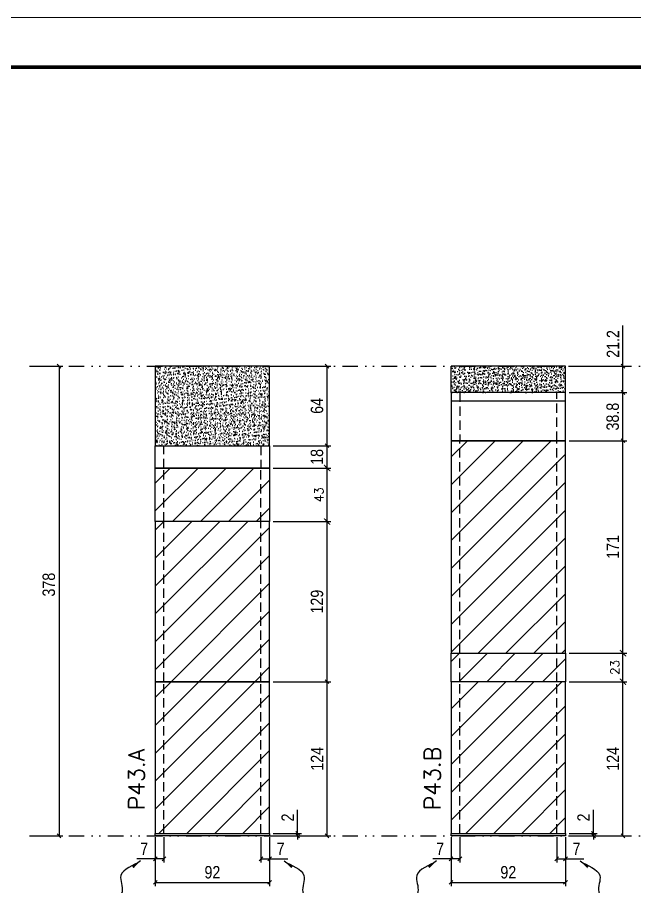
# Model space of a CAD drawing. Extents: x 2949 to 9203, y -16089 to 12527.
# Drawn here: x 6620 to 7116, y 8381 to 9081 of the extents above; entities that cross this region are included whole.
import ezdxf

# ---------------------------------------------------------------- set-up
doc = ezdxf.new("R2010")
doc.units = 0
for name, pattern in [('DASHED', [0.75, 0.5, -0.25]), ('DIVIDE2', [0.625, 0.25, -0.125, 0, -0.125, 0, -0.125]), ('HIDDEN', [0.375, 0.25, -0.125])]:
    doc.linetypes.add(name, pattern=pattern)
for name, color, linetype in [('COTA', 241, 'Continuous'), ('cotas', 4, 'Continuous'), ('Nível', 160, 'Continuous'), ('Painéis', 200, 'Continuous'), ('SARR_2.2x7', 40, 'Continuous'), ('Sarrafo de Pressão', 42, 'HIDDEN')]:
    doc.layers.add(name, color=color, linetype=linetype)
for name, color, linetype, lineweight in [('Folhas', 255, 'Continuous', 9), ('Hachura', 251, 'Continuous', 9), ('SARRAFO DE PRESSAO', 251, 'DASHED', 9), ('Texto Seção', 7, 'Continuous', 15)]:
    doc.layers.add(name, color=color, linetype=linetype, lineweight=lineweight)
doc.styles.add('COTA TECNICA', font='techl___.ttf', dxfattribs={"height": 10})
doc.styles.add('COTA TECNICA-50', font='techl___.ttf', dxfattribs={"height": 10})
doc.styles.add('REGUA-120', font='ROMANS.shx', dxfattribs={"height": 15})
doc.styles.add('ROMANS', font='romans.shx')
doc.styles.get("Standard").update_dxf_attribs({"font": 'arial.ttf'})
doc.dimstyles.new('COTA PAINEL-50', dxfattribs={"dimtxt": 10, "dimasz": 3, "dimexe": 3, "dimexo": 3, "dimgap": 3, "dimtad": 1, "dimdec": 1, "dimzin": 12, "dimdsep": 46, "dimtxsty": 'COTA TECNICA-50', "dimblk1": 'OBLIQUE', "dimblk2": 'OBLIQUE', "dimsah": 1, "dimcen": 0.9, "dimclrd": 4, "dimclre": 4, "dimclrt": 240, "dimadec": 1, "dimazin": 3, "dimtfac": 1, "dimtdec": 1, "dimtmove": 0, "dimatfit": 3, "dimfxl": 1, "dimtolj": 1, "dimtzin": 12, "dimarcsym": 0})
doc.dimstyles.new('Cota Paínel', dxfattribs={"dimtxt": 7, "dimasz": 5, "dimexe": 3, "dimexo": 3, "dimgap": 3, "dimtad": 1, "dimdec": 1, "dimzin": 12, "dimdsep": 46, "dimtxsty": 'ROMANS', "dimblk": 'ARCHTICK', "dimcen": 0, "dimclrd": 4, "dimclre": 4, "dimclrt": 1, "dimadec": 1, "dimazin": 3, "dimtfac": 1, "dimtdec": 1, "dimtmove": 0, "dimatfit": 3, "dimldrblk": 'OBLIQUE', "dimfxl": 1, "dimtolj": 1, "dimtzin": 12, "dimarcsym": 0})
doc.dimstyles.new('PAINEL', dxfattribs={"dimtxt": 10, "dimasz": 3, "dimexe": 3, "dimexo": 3, "dimgap": 3, "dimtad": 1, "dimdec": 1, "dimzin": 12, "dimdsep": 46, "dimtxsty": 'COTA TECNICA', "dimblk1": 'OBLIQUE', "dimblk2": 'OBLIQUE', "dimsah": 1, "dimcen": 0.9, "dimclrd": 4, "dimclre": 4, "dimclrt": 240, "dimadec": 1, "dimazin": 3, "dimtfac": 1, "dimtdec": 1, "dimtmove": 0, "dimatfit": 3, "dimfxl": 1, "dimtolj": 1, "dimtzin": 12, "dimarcsym": 0})
doc.dimstyles.get("Standard").update_dxf_attribs({"dimtxt": 0.18, "dimasz": 0.18, "dimexe": 0.18, "dimexo": 0.0625, "dimgap": 0.09, "dimtad": 0, "dimtih": 1, "dimtoh": 1, "dimdec": 4, "dimzin": 0, "dimdsep": 46, "dimtxsty": 'Standard', "dimcen": 0.09, "dimadec": 0, "dimazin": 0, "dimtfac": 1, "dimtdec": 4, "dimtofl": 0, "dimtmove": 0, "dimatfit": 3, "dimfxl": 1, "dimtolj": 1, "dimtzin": 0, "dimarcsym": 0})
pattern_1 = [(45, (-126060.691, -22713.47), (-11.2253202, 11.2253202), [])]

# ---------------------------------------------------------------- blocks, each defined once
blk = doc.blocks.new('9999999999')
at = {"layer": 'Folhas'}
blk.add_lwpolyline([(98138.98, 34190.21), (99623.98, 34190.21), (99623.98, 35240.21), (98138.98, 35240.21)], close=True, dxfattribs=at)
at = {"layer": 'Folhas', "color": 30, "const_width": 3}
blk.add_lwpolyline([(98213.98, 34230.21), (99583.98, 34230.21), (99583.98, 35200.21), (98213.98, 35200.21)], close=True, dxfattribs=at)
blk = doc.blocks.new('_Oblique')
at = {"color": 0, "linetype": 'ByBlock', "lineweight": -2}
blk.add_line((-0.5, -0.5), (0.5, 0.5), dxfattribs=at)
blk = doc.blocks.new('*D442')
at = {"layer": 'cotas', "color": 4, "linetype": 'ByBlock', "lineweight": -2, "transparency": 16777216}
for p, q in [((6632.55, 8800.29), (6656.27, 8800.29)), ((6653.27, 8800.29), (6653.27, 8422.29)), ((6632.55, 8422.29), (6656.27, 8422.29))]:
    blk.add_line(p, q, dxfattribs=at)
at = {"layer": 'Defpoints', "color": 0, "linetype": 'ByBlock', "transparency": 16777216}
for p in [(6629.55, 8800.29), (6629.55, 8422.29), (6653.27, 8422.29)]:
    blk.add_point(p, dxfattribs=at)
at = {"layer": 'cotas', "color": 4, "linetype": 'ByBlock', "lineweight": -2, "transparency": 16777216, "xscale": 3, "yscale": 3, "zscale": 3}
for p, rotation in [((6653.27, 8800.29), 90), ((6653.27, 8422.29), 270)]:
    blk.add_blockref('_Oblique', p, dxfattribs=dict(at, rotation=rotation))
at = {"layer": 'cotas', "color": 240, "linetype": 'ByBlock', "transparency": 16777216, "insert": (6645.03, 8624.45), "char_height": 10, "attachment_point": 5, "rotation": 90, "style": 'COTA TECNICA'}
blk.add_mtext('\\A1;378', dxfattribs=at)
blk = doc.blocks.new('*D422')
at = {"layer": 'COTA', "color": 4, "lineweight": -2, "transparency": 16777216}
for p, q in [((6730.58, 8421.29), (6730.58, 8381.84)), ((6822.58, 8421.29), (6822.58, 8381.84)), ((6730.58, 8384.84), (6822.58, 8384.84))]:
    blk.add_line(p, q, dxfattribs=at)
at = {"layer": 'Defpoints', "color": 0, "transparency": 16777216}
for p in [(6730.58, 8424.29), (6822.58, 8424.29), (6822.58, 8384.84)]:
    blk.add_point(p, dxfattribs=at)
at = {"layer": 'COTA', "color": 4, "lineweight": -2, "transparency": 16777216, "xscale": 3, "yscale": 3, "zscale": 3, "rotation": 180}
blk.add_blockref('_Oblique', (6730.58, 8384.84), dxfattribs=at)
at = {"layer": 'COTA', "color": 4, "lineweight": -2, "transparency": 16777216, "xscale": 3, "yscale": 3, "zscale": 3}
blk.add_blockref('_Oblique', (6822.58, 8384.84), dxfattribs=at)
at = {"layer": 'COTA', "color": 240, "transparency": 16777216, "insert": (6776.58, 8392.93), "char_height": 10, "attachment_point": 5, "style": 'COTA TECNICA'}
blk.add_mtext('\\A1;92', dxfattribs=at)
blk = doc.blocks.new('*D423')
at = {"layer": 'COTA', "color": 4, "lineweight": -2, "transparency": 16777216}
for p, q in [((6825.58, 8800.29), (6871.82, 8800.29)), ((6868.82, 8736.29), (6868.82, 8800.29)), ((6825.58, 8736.29), (6871.82, 8736.29))]:
    blk.add_line(p, q, dxfattribs=at)
at = {"layer": 'Defpoints', "color": 0, "transparency": 16777216}
for p in [(6822.58, 8800.29), (6868.82, 8800.29), (6822.58, 8736.29)]:
    blk.add_point(p, dxfattribs=at)
at = {"layer": 'COTA', "color": 4, "lineweight": -2, "transparency": 16777216, "xscale": 3, "yscale": 3, "zscale": 3}
for p, rotation in [((6868.82, 8800.29), 90), ((6868.82, 8736.29), 270)]:
    blk.add_blockref('_Oblique', p, dxfattribs=dict(at, rotation=rotation))
at = {"layer": 'COTA', "color": 240, "transparency": 16777216, "insert": (6860.72, 8768.29), "char_height": 10, "attachment_point": 5, "rotation": 90, "style": 'COTA TECNICA'}
blk.add_mtext('\\A1;64', dxfattribs=at)
blk = doc.blocks.new('*D424')
at = {"layer": 'COTA', "color": 4, "lineweight": -2, "transparency": 16777216}
for p, q in [((6730.58, 8419.29), (6730.58, 8400.78)), ((6737.58, 8421.29), (6737.58, 8400.78)), ((6730.58, 8403.78), (6715.85, 8403.78)), ((6737.58, 8403.78), (6730.58, 8403.78))]:
    blk.add_line(p, q, dxfattribs=at)
at = {"layer": 'Defpoints', "color": 0, "transparency": 16777216}
for p in [(6737.58, 8424.29), (6730.58, 8422.29), (6730.58, 8403.78)]:
    blk.add_point(p, dxfattribs=at)
at = {"layer": 'COTA', "color": 4, "lineweight": -2, "transparency": 16777216, "xscale": 3, "yscale": 3, "zscale": 3, "rotation": 180}
blk.add_blockref('_Oblique', (6730.58, 8403.78), dxfattribs=at)
at = {"layer": 'COTA', "color": 4, "lineweight": -2, "transparency": 16777216, "xscale": 3, "yscale": 3, "zscale": 3}
blk.add_blockref('_Oblique', (6737.58, 8403.78), dxfattribs=at)
at = {"layer": 'COTA', "color": 240, "transparency": 16777216, "insert": (6721.71, 8411.86), "char_height": 10, "attachment_point": 5, "style": 'COTA TECNICA-50'}
blk.add_mtext('\\A1;7', dxfattribs=at)
blk = doc.blocks.new('*D425')
at = {"layer": 'COTA', "color": 4, "lineweight": -2, "transparency": 16777216}
for p, q in [((6815.58, 8421.29), (6815.58, 8400.78)), ((6822.58, 8419.29), (6822.58, 8400.78)), ((6815.58, 8403.78), (6822.58, 8403.78)), ((6822.58, 8403.78), (6837.31, 8403.78))]:
    blk.add_line(p, q, dxfattribs=at)
at = {"layer": 'Defpoints', "color": 0, "transparency": 16777216}
for p in [(6815.58, 8424.29), (6822.58, 8422.29), (6822.58, 8403.78)]:
    blk.add_point(p, dxfattribs=at)
at = {"layer": 'COTA', "color": 4, "lineweight": -2, "transparency": 16777216, "xscale": 3, "yscale": 3, "zscale": 3, "rotation": 180}
blk.add_blockref('_Oblique', (6815.58, 8403.78), dxfattribs=at)
at = {"layer": 'COTA', "color": 4, "lineweight": -2, "transparency": 16777216, "xscale": 3, "yscale": 3, "zscale": 3}
blk.add_blockref('_Oblique', (6822.58, 8403.78), dxfattribs=at)
at = {"layer": 'COTA', "color": 240, "transparency": 16777216, "insert": (6831.44, 8411.86), "char_height": 10, "attachment_point": 5, "style": 'COTA TECNICA-50'}
blk.add_mtext('\\A1;7', dxfattribs=at)
blk = doc.blocks.new('*D426')
at = {"layer": 'COTA', "color": 4, "lineweight": -2, "transparency": 16777216}
for p, q in [((6825.58, 8546.29), (6871.82, 8546.29)), ((6868.82, 8422.29), (6868.82, 8546.29)), ((6825.58, 8422.29), (6871.82, 8422.29))]:
    blk.add_line(p, q, dxfattribs=at)
at = {"layer": 'Defpoints', "color": 0, "transparency": 16777216}
for p in [(6822.58, 8546.29), (6868.82, 8546.29), (6822.58, 8422.29)]:
    blk.add_point(p, dxfattribs=at)
at = {"layer": 'COTA', "color": 4, "lineweight": -2, "transparency": 16777216, "xscale": 3, "yscale": 3, "zscale": 3}
for p, rotation in [((6868.82, 8546.29), 90), ((6868.82, 8422.29), 270)]:
    blk.add_blockref('_Oblique', p, dxfattribs=dict(at, rotation=rotation))
at = {"layer": 'COTA', "color": 240, "transparency": 16777216, "insert": (6860.75, 8484.29), "char_height": 10, "attachment_point": 5, "rotation": 90, "style": 'COTA TECNICA-50'}
blk.add_mtext('\\A1;124', dxfattribs=at)
blk = doc.blocks.new('*D427')
at = {"layer": 'COTA', "color": 4, "lineweight": -2, "transparency": 16777216}
for p, q in [((6845.11, 8424.29), (6845.11, 8443.09)), ((6825.58, 8424.29), (6848.11, 8424.29)), ((6845.11, 8422.29), (6845.11, 8424.29)), ((6825.58, 8422.29), (6848.11, 8422.29)), ((6845.11, 8422.29), (6845.11, 8419.29))]:
    blk.add_line(p, q, dxfattribs=at)
at = {"layer": 'Defpoints', "color": 0, "transparency": 16777216}
for p in [(6822.58, 8424.29), (6822.58, 8422.29), (6845.11, 8422.29)]:
    blk.add_point(p, dxfattribs=at)
at = {"layer": 'COTA', "color": 4, "lineweight": -2, "transparency": 16777216, "xscale": 3, "yscale": 3, "zscale": 3}
for p, rotation in [((6845.11, 8424.29), 270), ((6845.11, 8422.29), 90)]:
    blk.add_blockref('_Oblique', p, dxfattribs=dict(at, rotation=rotation))
at = {"layer": 'COTA', "color": 240, "transparency": 16777216, "insert": (6837.11, 8437.04), "char_height": 10, "attachment_point": 5, "rotation": 90, "style": 'COTA TECNICA-50'}
blk.add_mtext('\\A1;2', dxfattribs=at)
blk = doc.blocks.new('*D437')
at = {"layer": 'COTA', "color": 4, "linetype": 'ByBlock', "lineweight": -2, "transparency": 16777216}
for p, q in [((6825.58, 8675.29), (6871.82, 8675.29)), ((6868.82, 8546.29), (6868.82, 8675.29)), ((6825.58, 8546.29), (6871.82, 8546.29))]:
    blk.add_line(p, q, dxfattribs=at)
at = {"layer": 'Defpoints', "color": 0, "linetype": 'ByBlock', "transparency": 16777216}
for p in [(6822.58, 8675.29), (6868.82, 8675.29), (6822.58, 8546.29)]:
    blk.add_point(p, dxfattribs=at)
at = {"layer": 'COTA', "color": 4, "linetype": 'ByBlock', "lineweight": -2, "transparency": 16777216, "xscale": 3, "yscale": 3, "zscale": 3}
for p, rotation in [((6868.82, 8675.29), 90), ((6868.82, 8546.29), 270)]:
    blk.add_blockref('_Oblique', p, dxfattribs=dict(at, rotation=rotation))
at = {"layer": 'COTA', "color": 240, "linetype": 'ByBlock', "transparency": 16777216, "insert": (6860.73, 8610.79), "char_height": 10, "attachment_point": 5, "rotation": 90, "style": 'COTA TECNICA'}
blk.add_mtext('\\A1;129', dxfattribs=at)
blk = doc.blocks.new('*D416')
at = {"layer": 'COTA', "color": 4, "lineweight": -2, "transparency": 16777216}
for p, q in [((6968.59, 8421.29), (6968.59, 8381.84)), ((7060.59, 8421.29), (7060.59, 8381.84)), ((6968.59, 8384.84), (7060.59, 8384.84))]:
    blk.add_line(p, q, dxfattribs=at)
at = {"layer": 'Defpoints', "color": 0, "transparency": 16777216}
for p in [(6968.59, 8424.29), (7060.59, 8424.29), (7060.59, 8384.84)]:
    blk.add_point(p, dxfattribs=at)
at = {"layer": 'COTA', "color": 4, "lineweight": -2, "transparency": 16777216, "xscale": 3, "yscale": 3, "zscale": 3, "rotation": 180}
blk.add_blockref('_Oblique', (6968.59, 8384.84), dxfattribs=at)
at = {"layer": 'COTA', "color": 4, "lineweight": -2, "transparency": 16777216, "xscale": 3, "yscale": 3, "zscale": 3}
blk.add_blockref('_Oblique', (7060.59, 8384.84), dxfattribs=at)
at = {"layer": 'COTA', "color": 240, "transparency": 16777216, "insert": (7014.59, 8392.93), "char_height": 10, "attachment_point": 5, "style": 'COTA TECNICA'}
blk.add_mtext('\\A1;92', dxfattribs=at)
blk = doc.blocks.new('*D417')
at = {"layer": 'COTA', "color": 4, "lineweight": -2, "transparency": 16777216}
for p, q in [((6968.59, 8419.29), (6968.59, 8400.78)), ((6975.59, 8421.29), (6975.59, 8400.78)), ((6968.59, 8403.78), (6953.86, 8403.78)), ((6975.59, 8403.78), (6968.59, 8403.78))]:
    blk.add_line(p, q, dxfattribs=at)
at = {"layer": 'Defpoints', "color": 0, "transparency": 16777216}
for p in [(6975.59, 8424.29), (6968.59, 8422.29), (6968.59, 8403.78)]:
    blk.add_point(p, dxfattribs=at)
at = {"layer": 'COTA', "color": 4, "lineweight": -2, "transparency": 16777216, "xscale": 3, "yscale": 3, "zscale": 3, "rotation": 180}
blk.add_blockref('_Oblique', (6968.59, 8403.78), dxfattribs=at)
at = {"layer": 'COTA', "color": 4, "lineweight": -2, "transparency": 16777216, "xscale": 3, "yscale": 3, "zscale": 3}
blk.add_blockref('_Oblique', (6975.59, 8403.78), dxfattribs=at)
at = {"layer": 'COTA', "color": 240, "transparency": 16777216, "insert": (6959.72, 8411.86), "char_height": 10, "attachment_point": 5, "style": 'COTA TECNICA-50'}
blk.add_mtext('\\A1;7', dxfattribs=at)
blk = doc.blocks.new('*D418')
at = {"layer": 'COTA', "color": 4, "lineweight": -2, "transparency": 16777216}
for p, q in [((7053.59, 8421.29), (7053.59, 8400.78)), ((7060.59, 8419.29), (7060.59, 8400.78)), ((7053.59, 8403.78), (7060.59, 8403.78)), ((7060.59, 8403.78), (7075.32, 8403.78))]:
    blk.add_line(p, q, dxfattribs=at)
at = {"layer": 'Defpoints', "color": 0, "transparency": 16777216}
for p in [(7053.59, 8424.29), (7060.59, 8422.29), (7060.59, 8403.78)]:
    blk.add_point(p, dxfattribs=at)
at = {"layer": 'COTA', "color": 4, "lineweight": -2, "transparency": 16777216, "xscale": 3, "yscale": 3, "zscale": 3, "rotation": 180}
blk.add_blockref('_Oblique', (7053.59, 8403.78), dxfattribs=at)
at = {"layer": 'COTA', "color": 4, "lineweight": -2, "transparency": 16777216, "xscale": 3, "yscale": 3, "zscale": 3}
blk.add_blockref('_Oblique', (7060.59, 8403.78), dxfattribs=at)
at = {"layer": 'COTA', "color": 240, "transparency": 16777216, "insert": (7069.45, 8411.86), "char_height": 10, "attachment_point": 5, "style": 'COTA TECNICA-50'}
blk.add_mtext('\\A1;7', dxfattribs=at)
blk = doc.blocks.new('*D419')
at = {"layer": 'COTA', "color": 4, "lineweight": -2, "transparency": 16777216}
for p, q in [((7063.59, 8546.29), (7109.83, 8546.29)), ((7106.83, 8422.29), (7106.83, 8546.29)), ((7063.59, 8422.29), (7109.83, 8422.29))]:
    blk.add_line(p, q, dxfattribs=at)
at = {"layer": 'Defpoints', "color": 0, "transparency": 16777216}
for p in [(7060.59, 8546.29), (7106.83, 8546.29), (7060.59, 8422.29)]:
    blk.add_point(p, dxfattribs=at)
at = {"layer": 'COTA', "color": 4, "lineweight": -2, "transparency": 16777216, "xscale": 3, "yscale": 3, "zscale": 3}
for p, rotation in [((7106.83, 8546.29), 90), ((7106.83, 8422.29), 270)]:
    blk.add_blockref('_Oblique', p, dxfattribs=dict(at, rotation=rotation))
at = {"layer": 'COTA', "color": 240, "transparency": 16777216, "insert": (7098.75, 8484.29), "char_height": 10, "attachment_point": 5, "rotation": 90, "style": 'COTA TECNICA-50'}
blk.add_mtext('\\A1;124', dxfattribs=at)
blk = doc.blocks.new('*D420')
at = {"layer": 'COTA', "color": 4, "lineweight": -2, "transparency": 16777216}
for p, q in [((7083.11, 8424.29), (7083.11, 8443.09)), ((7063.59, 8424.29), (7086.11, 8424.29)), ((7083.11, 8422.29), (7083.11, 8424.29)), ((7063.59, 8422.29), (7086.11, 8422.29)), ((7083.11, 8422.29), (7083.11, 8419.29))]:
    blk.add_line(p, q, dxfattribs=at)
at = {"layer": 'Defpoints', "color": 0, "transparency": 16777216}
for p in [(7060.59, 8424.29), (7060.59, 8422.29), (7083.11, 8422.29)]:
    blk.add_point(p, dxfattribs=at)
at = {"layer": 'COTA', "color": 4, "lineweight": -2, "transparency": 16777216, "xscale": 3, "yscale": 3, "zscale": 3}
for p, rotation in [((7083.11, 8424.29), 270), ((7083.11, 8422.29), 90)]:
    blk.add_blockref('_Oblique', p, dxfattribs=dict(at, rotation=rotation))
at = {"layer": 'COTA', "color": 240, "transparency": 16777216, "insert": (7075.11, 8437.04), "char_height": 10, "attachment_point": 5, "rotation": 90, "style": 'COTA TECNICA-50'}
blk.add_mtext('\\A1;2', dxfattribs=at)
blk = doc.blocks.new('*D438')
at = {"layer": 'COTA', "color": 4, "linetype": 'ByBlock', "lineweight": -2, "transparency": 16777216}
for p, q in [((7063.59, 8740.29), (7109.83, 8740.29)), ((7106.83, 8569.29), (7106.83, 8740.29)), ((7063.59, 8569.29), (7109.83, 8569.29))]:
    blk.add_line(p, q, dxfattribs=at)
at = {"layer": 'Defpoints', "color": 0, "linetype": 'ByBlock', "transparency": 16777216}
for p in [(7060.59, 8740.29), (7106.83, 8740.29), (7060.59, 8569.29)]:
    blk.add_point(p, dxfattribs=at)
at = {"layer": 'COTA', "color": 4, "linetype": 'ByBlock', "lineweight": -2, "transparency": 16777216, "xscale": 3, "yscale": 3, "zscale": 3}
for p, rotation in [((7106.83, 8740.29), 90), ((7106.83, 8569.29), 270)]:
    blk.add_blockref('_Oblique', p, dxfattribs=dict(at, rotation=rotation))
at = {"layer": 'COTA', "color": 240, "linetype": 'ByBlock', "transparency": 16777216, "insert": (7098.75, 8654.79), "char_height": 10, "attachment_point": 5, "rotation": 90, "style": 'COTA TECNICA'}
blk.add_mtext('\\A1;171', dxfattribs=at)
blk = doc.blocks.new('_ArchTick')
at = {"color": 0, "linetype": 'ByBlock', "const_width": 0.15}
blk.add_lwpolyline([(-0.5, -0.5), (0.5, 0.5)], dxfattribs=at)
blk = doc.blocks.new('*D428')
at = {"layer": 'COTA', "color": 4, "lineweight": -2, "transparency": 16777216}
for p, q in [((6825.58, 8718.29), (6871.82, 8718.29)), ((6868.82, 8675.29), (6868.82, 8718.29)), ((6825.58, 8675.29), (6871.82, 8675.29))]:
    blk.add_line(p, q, dxfattribs=at)
at = {"layer": 'Defpoints', "color": 0, "transparency": 16777216}
for p in [(6822.58, 8718.29), (6868.82, 8718.29), (6822.58, 8675.29)]:
    blk.add_point(p, dxfattribs=at)
at = {"layer": 'COTA', "color": 4, "lineweight": -2, "transparency": 16777216, "xscale": 5, "yscale": 5, "zscale": 5}
for p, rotation in [((6868.82, 8718.29), 90), ((6868.82, 8675.29), 270)]:
    blk.add_blockref('_ArchTick', p, dxfattribs=dict(at, rotation=rotation))
at = {"layer": 'COTA', "color": 1, "transparency": 16777216, "insert": (6862.32, 8696.79), "char_height": 7, "attachment_point": 5, "rotation": 90, "style": 'ROMANS'}
blk.add_mtext('\\A1;43', dxfattribs=at)
blk = doc.blocks.new('*D429')
at = {"layer": 'COTA', "color": 4, "lineweight": -2, "transparency": 16777216}
for p, q in [((7063.59, 8569.29), (7109.83, 8569.29)), ((7106.83, 8546.29), (7106.83, 8569.29)), ((7063.59, 8546.29), (7109.83, 8546.29))]:
    blk.add_line(p, q, dxfattribs=at)
at = {"layer": 'Defpoints', "color": 0, "transparency": 16777216}
for p in [(7060.59, 8569.29), (7106.83, 8569.29), (7060.59, 8546.29)]:
    blk.add_point(p, dxfattribs=at)
at = {"layer": 'COTA', "color": 4, "lineweight": -2, "transparency": 16777216, "xscale": 5, "yscale": 5, "zscale": 5}
for p, rotation in [((7106.83, 8569.29), 90), ((7106.83, 8546.29), 270)]:
    blk.add_blockref('_ArchTick', p, dxfattribs=dict(at, rotation=rotation))
at = {"layer": 'COTA', "color": 1, "transparency": 16777216, "insert": (7100.33, 8557.79), "char_height": 7, "attachment_point": 5, "rotation": 90, "style": 'ROMANS'}
blk.add_mtext('\\A1;23', dxfattribs=at)
blk = doc.blocks.new('*D2338')
at = {"layer": 'COTA', "color": 4, "lineweight": -2, "transparency": 16777216}
for p, q in [((7063.59, 8779.09), (7109.83, 8779.09)), ((7106.83, 8740.29), (7106.83, 8779.09)), ((7063.59, 8740.29), (7109.83, 8740.29))]:
    blk.add_line(p, q, dxfattribs=at)
at = {"layer": 'Defpoints', "color": 0, "transparency": 16777216}
for p in [(7060.59, 8779.09), (7106.83, 8779.09), (7060.59, 8740.29)]:
    blk.add_point(p, dxfattribs=at)
at = {"layer": 'COTA', "color": 4, "lineweight": -2, "transparency": 16777216, "xscale": 3, "yscale": 3, "zscale": 3}
for p, rotation in [((7106.83, 8779.09), 90), ((7106.83, 8740.29), 270)]:
    blk.add_blockref('_Oblique', p, dxfattribs=dict(at, rotation=rotation))
at = {"layer": 'COTA', "color": 240, "transparency": 16777216, "insert": (7098.59, 8759.69), "char_height": 10, "attachment_point": 5, "rotation": 90, "style": 'COTA TECNICA-50'}
blk.add_mtext('\\A1;38.8', dxfattribs=at)
blk = doc.blocks.new('*D2604')
at = {"layer": 'COTA', "color": 4, "lineweight": -2, "transparency": 16777216}
for p, q in [((7106.83, 8800.29), (7106.83, 8833.02)), ((7063.59, 8800.29), (7109.83, 8800.29)), ((7106.83, 8779.09), (7106.83, 8800.29)), ((7063.59, 8779.09), (7109.83, 8779.09))]:
    blk.add_line(p, q, dxfattribs=at)
at = {"layer": 'Defpoints', "color": 0, "transparency": 16777216}
for p in [(7060.59, 8800.29), (7106.83, 8800.29), (7060.59, 8779.09)]:
    blk.add_point(p, dxfattribs=at)
at = {"layer": 'COTA', "color": 4, "lineweight": -2, "transparency": 16777216, "xscale": 3, "yscale": 3, "zscale": 3}
for p, rotation in [((7106.83, 8800.29), 90), ((7106.83, 8779.09), 270)]:
    blk.add_blockref('_Oblique', p, dxfattribs=dict(at, rotation=rotation))
at = {"layer": 'COTA', "color": 240, "transparency": 16777216, "insert": (7098.77, 8818.16), "char_height": 10, "attachment_point": 5, "rotation": 90, "style": 'COTA TECNICA-50'}
blk.add_mtext('\\A1;21.2', dxfattribs=at)
blk = doc.blocks.new('*D2605')
at = {"layer": 'COTA', "color": 4, "lineweight": -2, "transparency": 16777216}
for p, q in [((6825.58, 8736.29), (6871.82, 8736.29)), ((6868.82, 8718.29), (6868.82, 8736.29)), ((6825.58, 8718.29), (6871.82, 8718.29))]:
    blk.add_line(p, q, dxfattribs=at)
at = {"layer": 'Defpoints', "color": 0, "transparency": 16777216}
for p in [(6822.58, 8736.29), (6868.82, 8736.29), (6822.58, 8718.29)]:
    blk.add_point(p, dxfattribs=at)
at = {"layer": 'COTA', "color": 4, "lineweight": -2, "transparency": 16777216, "xscale": 3, "yscale": 3, "zscale": 3}
for p, rotation in [((6868.82, 8736.29), 90), ((6868.82, 8718.29), 270)]:
    blk.add_blockref('_Oblique', p, dxfattribs=dict(at, rotation=rotation))
at = {"layer": 'COTA', "color": 240, "transparency": 16777216, "insert": (6860.72, 8727.29), "char_height": 10, "attachment_point": 5, "rotation": 90, "style": 'COTA TECNICA-50'}
blk.add_mtext('\\A1;18', dxfattribs=at)

msp = doc.modelspace()

# ---------------------------------------------------------------- hatches: boundary and pattern name
at = {"layer": 'COTA', "linetype": 'ByBlock'}
h = msp.add_hatch(dxfattribs=at)
h.set_pattern_fill('AR-CONC', color=256, scale=0.03)
h.set_pattern_definition([(50, (0, 18), (5.46554, -0.4781726), [0.5715, -6.2865]), (355, (0, 18), (-1.0573026, 5.7317054), [0.4572, -5.0292175]), (100.451445, (0.4555, 17.96), (4.4082374, 5.2535326), [0.4857003, -5.3427073]), (46.1842, (0, 19.524), (8.1323712, -1.26127), [0.85725, -9.42975]), (96.63556, (0.678, 19.419), (7.122124, 7.422784), [0.728551, -8.014068]), (351.18415, (0, 19.524), (7.122124, 7.422784), [0.685799, -7.543792]), (21, (0.762, 19.143), (4.5484317, -3.067956), [0.5715, -6.2865]), (326, (0.762, 19.143), (1.8540609, 5.525639), [0.4572, -5.0292]), (71.451445, (1.141, 18.8873), (6.4024926, 2.457683), [0.4857003, -5.342698]), (37.5, (0, 18), (0.0926581, 2.53665117), [0, -4.96824, 0, -5.1054, 0, -5.04825]), (7.5, (0, 18), (2.0045899, 3.00541724), [0, -2.91084, 0, -4.85394, 0, -1.92405]), (327.5, (-1.6993, 18), (4.06771786, -0.17186232), [0, -1.905, 0, -5.9436, 0, -7.8867]), (317.5, (-2.4613, 18), (4.4438754, 0.7627947), [0, -2.4765, 0, -3.94716, 0, -5.6007])])
h.paths.add_polyline_path([(6822.58, 8800.29), (6730.58, 8800.29), (6730.58, 8736.29), (6822.58, 8736.29)])
h = msp.add_hatch(dxfattribs=at)
h.set_pattern_fill('AR-CONC', color=256, scale=0.03)
h.set_pattern_definition([(50, (0, 4.8), (5.46554, -0.4781726), [0.5715, -6.2865]), (355, (0, 4.8), (-1.0573026, 5.7317054), [0.4572, -5.0292175]), (100.451445, (0.4555, 4.76), (4.4082374, 5.2535326), [0.4857003, -5.3427073]), (46.1842, (0, 6.324), (8.1323712, -1.26127), [0.85725, -9.42975]), (96.63556, (0.678, 6.219), (7.122124, 7.422784), [0.728551, -8.014068]), (351.18415, (0, 6.324), (7.122124, 7.422784), [0.685799, -7.543792]), (21, (0.762, 5.943), (4.5484317, -3.067956), [0.5715, -6.2865]), (326, (0.762, 5.943), (1.8540609, 5.525639), [0.4572, -5.0292]), (71.451445, (1.141, 5.6873), (6.4024926, 2.457683), [0.4857003, -5.342698]), (37.5, (0, 4.8), (0.0926581, 2.53665117), [0, -4.96824, 0, -5.1054, 0, -5.04825]), (7.5, (0, 4.8), (2.0045899, 3.00541724), [0, -2.91084, 0, -4.85394, 0, -1.92405]), (327.5, (-1.6993, 4.8), (4.06771786, -0.17186232), [0, -1.905, 0, -5.9436, 0, -7.8867]), (317.5, (-2.4613, 4.8), (4.4438754, 0.7627947), [0, -2.4765, 0, -3.94716, 0, -5.6007])])
h.paths.add_polyline_path([(6968.59, 8800.29), (6968.59, 8779.09), (7060.59, 8779.09), (7060.59, 8800.29)])
at = {"layer": 'Hachura', "linetype": 'ByBlock'}
h = msp.add_hatch(dxfattribs=at)
h.set_pattern_fill('ANSI31', color=256, scale=5)
h.set_pattern_definition([(45, (-126060.691, -22690.47), (-11.2253202, 11.2253202), [])])
h.paths.add_polyline_path([(6968.59, 8569.29), (7060.59, 8569.29), (7060.59, 8740.29), (6968.59, 8740.29)])
at = {"layer": 'Hachura'}
h = msp.add_hatch(dxfattribs=at)
h.set_pattern_fill('ANSI31', color=256, scale=5)
h.paths.add_polyline_path([(6822.58, 8718.29), (6730.58, 8718.29), (6730.58, 8675.29), (6822.58, 8675.29)])
at = {"layer": 'Hachura', "linetype": 'ByBlock'}
h = msp.add_hatch(dxfattribs=at)
h.set_pattern_fill('ANSI31', color=256, scale=5)
h.set_pattern_definition(pattern_1)
h.paths.add_polyline_path([(6822.58, 8675.29), (6730.58, 8675.29), (6730.58, 8546.29), (6822.58, 8546.29)])
at = {"layer": 'Hachura'}
h = msp.add_hatch(dxfattribs=at)
h.set_pattern_fill('ANSI31', color=256, scale=5)
h.paths.add_polyline_path([(7060.59, 8569.29), (6968.59, 8569.29), (6968.59, 8546.29), (7060.59, 8546.29)])
at = {"layer": 'Hachura', "linetype": 'ByBlock'}
h = msp.add_hatch(dxfattribs=at)
h.set_pattern_fill('ANSI31', color=256, scale=5)
h.set_pattern_definition(pattern_1)
h.paths.add_polyline_path([(6822.58, 8546.29), (6730.58, 8546.29), (6730.58, 8424.29), (6822.58, 8424.29)])
h = msp.add_hatch(dxfattribs=at)
h.set_pattern_fill('ANSI31', color=256, scale=5)
h.set_pattern_definition(pattern_1)
h.paths.add_polyline_path([(7060.59, 8546.29), (6968.59, 8546.29), (6968.59, 8424.29), (7060.59, 8424.29)])

# ---------------------------------------------------------------- linework, layer by layer
at = {"layer": 'COTA', "linetype": 'ByBlock'}
for p, q in [((7060.59, 8800.29), (6968.59, 8800.29)), ((6968.59, 8779.09), (6968.59, 8800.29)), ((7060.59, 8779.09), (7060.59, 8800.29))]:
    msp.add_line(p, q, dxfattribs=at)
msp.add_lwpolyline([(6730.58, 8736.29), (6822.58, 8736.29), (6822.58, 8800.29), (6730.58, 8800.29)], close=True, dxfattribs=at)
at = {"layer": 'Nível', "color": 4, "linetype": 'DIVIDE2', "ltscale": 50}
for p, q in [((6629.55, 8800.29), (7588.81, 8800.29)), ((6629.55, 8422.29), (7588.81, 8422.29))]:
    msp.add_line(p, q, dxfattribs=at)
at = {"layer": 'Painéis'}
for p, q in [((7060.59, 8779.09), (6968.59, 8779.09)), ((6968.59, 8779.09), (6968.59, 8740.29)), ((7060.59, 8740.29), (7060.59, 8779.09)), ((6968.59, 8740.29), (7060.59, 8740.29)), ((6730.58, 8736.29), (6822.58, 8736.29)), ((6730.58, 8718.29), (6730.58, 8736.29)), ((6822.58, 8736.29), (6822.58, 8718.29)), ((6822.58, 8718.29), (6730.58, 8718.29))]:
    msp.add_line(p, q, dxfattribs=at)
for points in [[(6968.59, 8569.29), (7060.59, 8569.29), (7060.59, 8740.29), (6968.59, 8740.29)], [(6730.58, 8718.29), (6822.58, 8718.29), (6822.58, 8675.29), (6730.58, 8675.29)], [(6730.58, 8546.29), (6822.58, 8546.29), (6822.58, 8675.29), (6730.58, 8675.29)], [(6968.59, 8569.29), (7060.59, 8569.29), (7060.59, 8546.29), (6968.59, 8546.29)], [(6730.58, 8424.29), (6822.58, 8424.29), (6822.58, 8546.29), (6730.58, 8546.29)], [(6968.59, 8424.29), (7060.59, 8424.29), (7060.59, 8546.29), (6968.59, 8546.29)], [(6730.58, 8424.29), (6822.58, 8424.29), (6822.58, 8422.29), (6730.58, 8422.29)], [(6968.59, 8424.29), (7060.59, 8424.29), (7060.59, 8422.29), (6968.59, 8422.29)]]:
    msp.add_lwpolyline(points, close=True, dxfattribs=at)
at = {"layer": 'SARR_2.2x7'}
msp.add_line((7060.59, 8772.09), (6968.59, 8772.09), dxfattribs=at)
at = {"layer": 'Sarrafo de Pressão', "ltscale": 30}
for p, q in [((6975.59, 8779.09), (6975.59, 8740.29)), ((7053.59, 8740.29), (7053.59, 8779.09)), ((6975.59, 8569.29), (6975.59, 8740.29)), ((7053.59, 8569.29), (7053.59, 8740.29)), ((6737.58, 8718.29), (6737.58, 8736.29)), ((6815.58, 8736.29), (6815.58, 8718.29)), ((6737.58, 8675.29), (6737.58, 8718.29)), ((6815.58, 8675.29), (6815.58, 8718.29)), ((6737.58, 8546.29), (6737.58, 8675.29)), ((6815.58, 8546.29), (6815.58, 8675.29)), ((6975.59, 8546.29), (6975.59, 8569.29)), ((7053.59, 8546.29), (7053.59, 8569.29)), ((6737.58, 8424.29), (6737.58, 8546.29)), ((6815.58, 8424.29), (6815.58, 8546.29)), ((6975.59, 8424.29), (6975.59, 8546.29)), ((7053.59, 8424.29), (7053.59, 8546.29))]:
    msp.add_line(p, q, dxfattribs=at)

# ---------------------------------------------------------------- block references
at = {"layer": 'SARRAFO DE PRESSAO', "color": 6, "linetype": 'ByBlock'}
msp.add_blockref('9999999999', (-92006.44, -26159.2), dxfattribs=at)

# ---------------------------------------------------------------- texts
at = {"layer": 'Texto Seção', "char_height": 13, "width": 285.3299, "attachment_point": 7, "rotation": 90, "style": 'REGUA-120'}
for s, insert in [('P43.A', (6722.03, 8442.76)), ('P43.B', (6960.04, 8442.76))]:
    msp.add_mtext(s, dxfattribs=dict(at, insert=insert))

# ---------------------------------------------------------------- dimensions: what is measured, and where the dimension line sits
at = {"layer": 'COTA'}
for base, p1, p2, angle, dimstyle, picture, middle in [((7106.83, 8800.29), (7060.59, 8779.09), (7060.59, 8800.29), 90, 'COTA PAINEL-50', '*D2604', (7098.77, 8818.16)), ((7106.83, 8779.09), (7060.59, 8740.29), (7060.59, 8779.09), 90, 'COTA PAINEL-50', '*D2338', (7098.59, 8759.69)), ((6868.82, 8736.29), (6822.58, 8718.29), (6822.58, 8736.29), 90, 'COTA PAINEL-50', '*D2605', (6860.72, 8727.29)), ((6868.82, 8718.29), (6822.58, 8675.29), (6822.58, 8718.29), 90, 'Cota Paínel', '*D428', (6862.32, 8696.79)), ((7106.83, 8569.29), (7060.59, 8546.29), (7060.59, 8569.29), 90, 'Cota Paínel', '*D429', (7100.33, 8557.79)), ((6868.82, 8546.29), (6822.58, 8422.29), (6822.58, 8546.29), 90, 'COTA PAINEL-50', '*D426', (6860.75, 8484.29)), ((7106.83, 8546.29), (7060.59, 8422.29), (7060.59, 8546.29), 90, 'COTA PAINEL-50', '*D419', (7098.75, 8484.29)), ((6730.58, 8403.78), (6737.58, 8424.29), (6730.58, 8422.29), 180, 'COTA PAINEL-50', '*D424', (6721.71, 8411.86)), ((6968.59, 8403.78), (6975.59, 8424.29), (6968.59, 8422.29), 180, 'COTA PAINEL-50', '*D417', (6959.72, 8411.86))]:
    dim = msp.add_linear_dim(base=base, p1=p1, p2=p2, angle=angle, dimstyle=dimstyle, dxfattribs=at)
    dim.commit()
    dim.dimension.update_dxf_attribs({"geometry": picture, "text_midpoint": middle})
dim = msp.add_linear_dim(base=(6868.82, 8800.29), p1=(6822.58, 8736.29), p2=(6822.58, 8800.29), angle=90, dimstyle='PAINEL', override={"dimarcsym": 2}, dxfattribs=at)
dim.commit()
dim.dimension.update_dxf_attribs({"geometry": '*D423', "text_midpoint": (6868.82, 8768.29), "dimtype": 160})
at = {"layer": 'COTA', "linetype": 'ByBlock'}
for base, p1, p2, picture, middle in [((7106.83, 8740.29), (7060.59, 8569.29), (7060.59, 8740.29), '*D438', (7098.75, 8654.79)), ((6868.82, 8675.29), (6822.58, 8546.29), (6822.58, 8675.29), '*D437', (6860.73, 8610.79))]:
    dim = msp.add_linear_dim(base=base, p1=p1, p2=p2, angle=90, dimstyle='PAINEL', dxfattribs=at)
    dim.commit()
    dim.dimension.update_dxf_attribs({"geometry": picture, "text_midpoint": middle})
at = {"layer": 'COTA'}
for base, p1, p2, picture, middle in [((6845.11, 8422.29), (6822.58, 8424.29), (6822.58, 8422.29), '*D427', (6845.11, 8437.04)), ((7083.11, 8422.29), (7060.59, 8424.29), (7060.59, 8422.29), '*D420', (7083.11, 8437.04))]:
    dim = msp.add_linear_dim(base=base, p1=p1, p2=p2, angle=90, dimstyle='COTA PAINEL-50', dxfattribs=at)
    dim.commit()
    dim.dimension.update_dxf_attribs({"geometry": picture, "text_midpoint": middle, "dimtype": 160})
for base, p1, p2, picture, middle in [((6822.58, 8384.84), (6730.58, 8424.29), (6822.58, 8424.29), '*D422', (6776.58, 8392.93)), ((7060.59, 8384.84), (6968.59, 8424.29), (7060.59, 8424.29), '*D416', (7014.59, 8392.93))]:
    dim = msp.add_linear_dim(base=base, p1=p1, p2=p2, dimstyle='PAINEL', override={"dimarcsym": 2}, dxfattribs=at)
    dim.commit()
    dim.dimension.update_dxf_attribs({"geometry": picture, "text_midpoint": middle})
for base, p1, p2, picture, middle in [((6822.58, 8403.78), (6815.58, 8424.29), (6822.58, 8422.29), '*D425', (6831.44, 8411.86)), ((7060.59, 8403.78), (7053.59, 8424.29), (7060.59, 8422.29), '*D418', (7069.45, 8411.86))]:
    dim = msp.add_linear_dim(base=base, p1=p1, p2=p2, dimstyle='COTA PAINEL-50', dxfattribs=at)
    dim.commit()
    dim.dimension.update_dxf_attribs({"geometry": picture, "text_midpoint": middle})
at = {"layer": 'cotas', "linetype": 'ByBlock'}
dim = msp.add_linear_dim(base=(6653.27, 8422.29), p1=(6629.55, 8800.29), p2=(6629.55, 8422.29), angle=90, dimstyle='PAINEL', dxfattribs=at)
dim.commit()
dim.dimension.update_dxf_attribs({"geometry": '*D442', "text_midpoint": (6653.27, 8624.45), "dimtype": 160})

# ---------------------------------------------------------------- leaders
at = {"layer": 'COTA', "path_type": 1}
for points in [[(6718.75, 8402.11), (6702.97, 8390.28), (6703.89, 8377.27), (6698.34, 8367.49)], [(6834.41, 8402.11), (6850.19, 8390.28), (6849.27, 8377.27), (6854.82, 8367.49)], [(6956.76, 8402.11), (6940.97, 8390.28), (6941.9, 8377.27), (6936.35, 8367.49)], [(7072.42, 8402.11), (7088.2, 8390.28), (7087.28, 8377.27), (7092.83, 8367.49)]]:
    msp.add_leader(points, dimstyle='Standard', override={"dimasz": 8}, dxfattribs=at)

doc.saveas('drawing.dxf')
